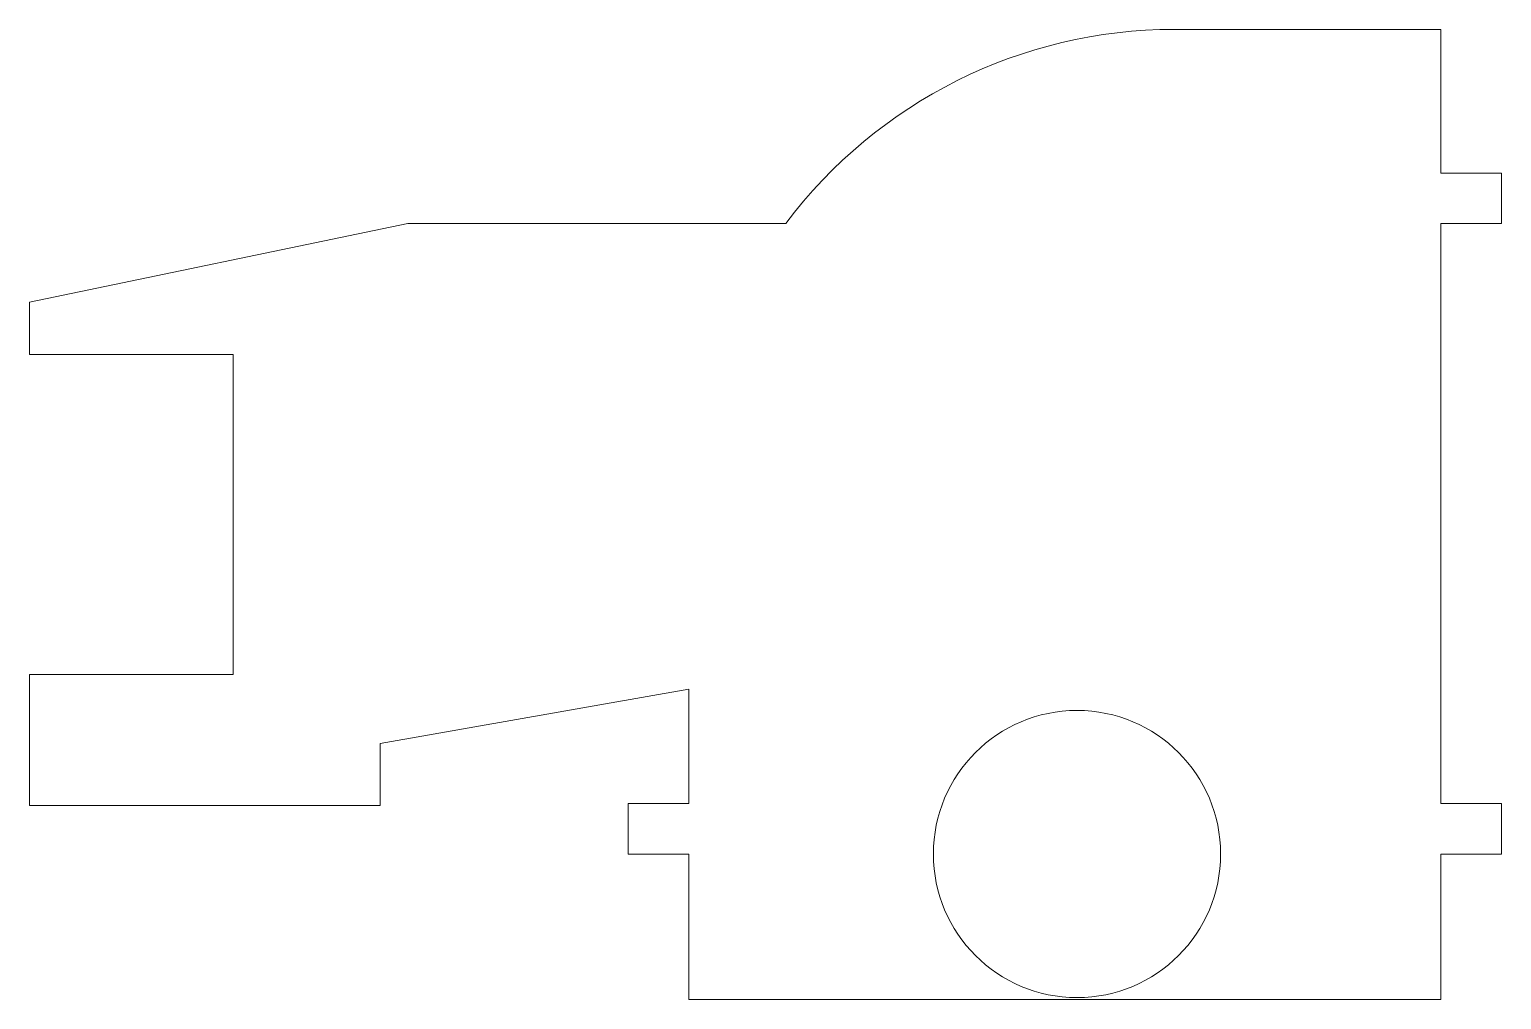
# Model space of a CAD drawing. Header units: inches. Extents: x -1.08 to 0.44, y -0.15 to 0.85.
import ezdxf

# ---------------------------------------------------------------- set-up
doc = ezdxf.new("R2010")
doc.units = ezdxf.units.IN
doc.header["$MEASUREMENT"] = 0

msp = doc.modelspace()

# ---------------------------------------------------------------- linework, layer by layer
at = {"color": 7, "linetype": 'Continuous', "lineweight": 15}
for p, q in [((0.1, 0.85), (0.375, 0.85)), ((0.375, 0.85), (0.375, 0.702)), ((0.375, 0.702), (0.4375, 0.702)), ((0.4375, 0.65), (0.4375, 0.702)), ((-0.6897, 0.65), (-1.0795, 0.569)), ((-0.3, 0.65), (-0.6897, 0.65)), ((0.375, 0.65), (0.375, 0.052)), ((0.375, 0.65), (0.4375, 0.65)), ((-1.0795, 0.569), (-1.0795, 0.515)), ((-1.0795, 0.515), (-0.8695, 0.515)), ((-0.8695, 0.515), (-0.8695, 0.185)), ((-0.8695, 0.185), (-1.0795, 0.185)), ((-1.0795, 0.185), (-1.0795, 0.05)), ((-0.7182, 0.1138), (-0.4, 0.17)), ((-0.4, 0.17), (-0.4, 0.052)), ((-0.7182, 0.05), (-0.7182, 0.1138)), ((-1.0795, 0.05), (-0.7182, 0.05)), ((-0.4625, 0.052), (-0.4, 0.052)), ((-0.4625, 0), (-0.4625, 0.052)), ((0.375, 0.052), (0.4375, 0.052)), ((0.4375, 0), (0.4375, 0.052)), ((-0.4625, 0), (-0.4, 0)), ((-0.4, 0), (-0.4, -0.15)), ((0.375, 0), (0.375, -0.15)), ((0.375, 0), (0.4375, 0)), ((-0.4, -0.15), (0.375, -0.15))]:
    msp.add_line(p, q, dxfattribs=at)
msp.add_circle((0, 0), 0.148, dxfattribs=at)
msp.add_arc((0.1, 0.35), 0.5, 90, 143.1301, dxfattribs=at)

doc.saveas('drawing.dxf')
